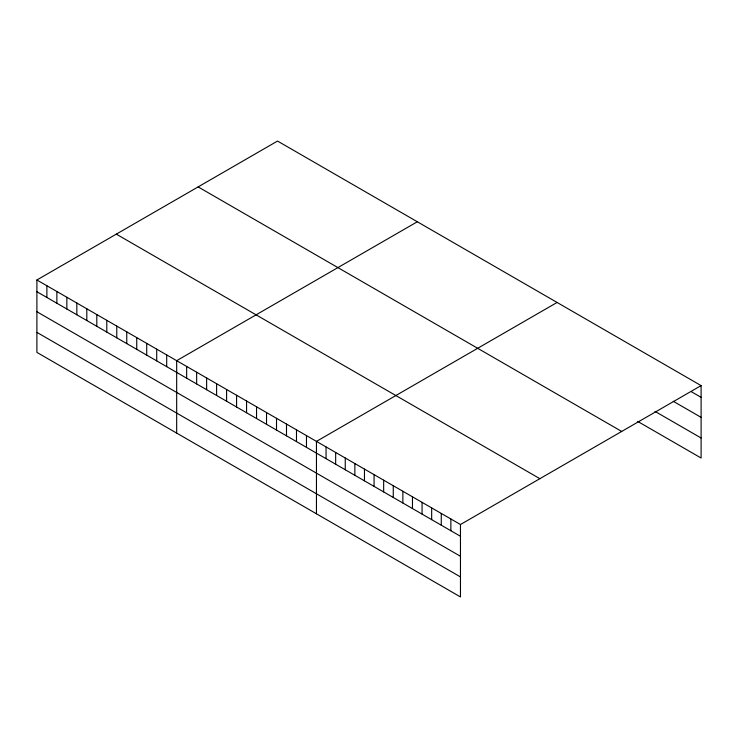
<?xml version="1.0" encoding="UTF-8"?>
<svg xmlns="http://www.w3.org/2000/svg" width="738" height="738" viewBox="0 0 738 738"><rect width="100%" height="100%" fill="white"/><g stroke="black" fill="none" stroke-linecap="round" stroke-linejoin="round"><path stroke-width="1.11" d="M36.9 279.979L460.466 524.524L460.466 596.941L36.9 352.395L36.9 279.979L277.534 141.059L701.1 385.605L701.1 458.021L637.733 421.435M417.311 221.76L176.677 360.679L176.677 433.095M557.089 302.451L316.454 441.379L316.454 513.796M460.466 524.524L701.1 385.605M691.497 391.795L701.1 397.339M673.259 401.287L701.1 417.357M655.012 411.389L701.1 437.994M198.125 186.898L621.691 431.444M116.309 234.14L539.875 478.685M36.9 291.713L460.466 536.268M36.9 311.74L460.466 556.286M36.9 332.377L460.466 576.922M450.872 518.98L450.872 530.723M441.269 513.445L441.269 525.179M431.665 507.901L431.665 519.635M422.062 502.357L422.062 514.091M412.468 496.812L412.468 508.547M402.865 491.268L402.865 503.002M393.262 485.724L393.262 497.458M383.659 480.18L383.659 491.923M374.065 474.635L374.065 486.379M364.461 469.1L364.461 480.835M354.858 463.556L354.858 475.29M345.255 458.012L345.255 469.746M335.661 452.468L335.661 464.202M326.058 446.924L326.058 458.658M306.473 435.614L306.473 447.357M296.491 429.857L296.491 441.592M286.501 424.092L286.501 435.826M276.519 418.326L276.519 430.06M266.538 412.56L266.538 424.295M256.547 406.795L256.547 418.529M246.566 401.029L246.566 412.763M236.584 395.264L236.584 407.007M226.603 389.507L226.603 401.241M216.612 383.742L216.612 395.476M206.631 377.976L206.631 389.71M196.649 372.21L196.649 383.945M186.659 366.445L186.659 378.179M166.696 354.913L166.696 366.657M156.714 349.157L156.714 360.891M146.724 343.391L146.724 355.126M136.742 337.626L136.742 349.36M126.761 331.86L126.761 343.594M116.77 326.095L116.77 337.829M106.789 320.329L106.789 332.063M96.807 314.563L96.807 326.307M86.816 308.807L86.816 320.541M76.835 303.041L76.835 314.775M66.854 297.276L66.854 309.01M56.872 291.51L56.872 303.244M46.881 285.744L46.881 297.479"/></g></svg>
